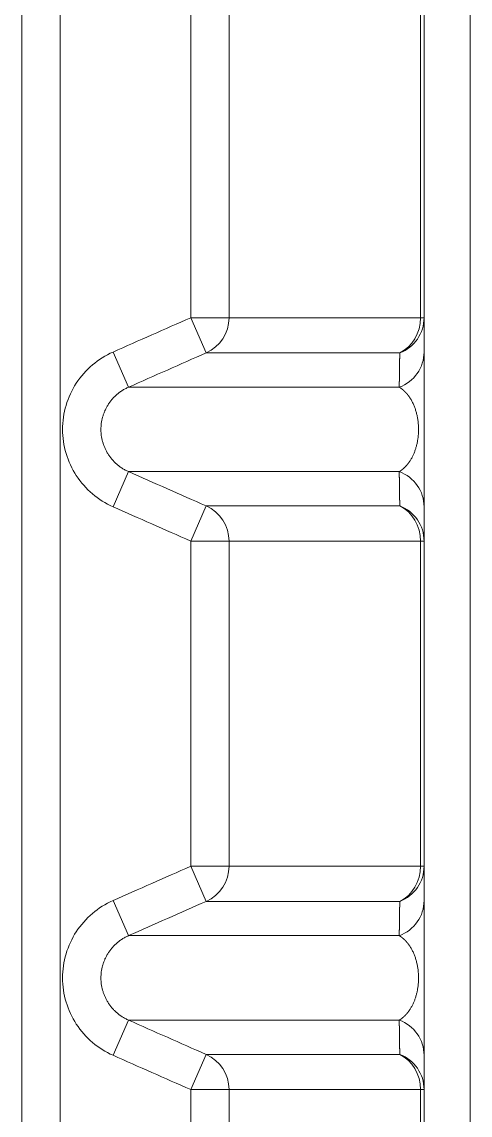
# Model space of a CAD drawing. Header units: millimetres. Extents: x 4664 to 8864, y -38 to 2932.
# Drawn here: x 7981.18 to 7996.42, y 1784.11 to 1821.28 of the extents above; entities that cross this region are included whole.
import ezdxf

# ---------------------------------------------------------------- set-up
doc = ezdxf.new("R2010")
doc.units = ezdxf.units.MM

msp = doc.modelspace()

# ---------------------------------------------------------------- linework, layer by layer
at = {"lineweight": 5}
for p, q in [((7981.176, 1870.016), (7981.176, 1707.535)), ((7982.482, 1707.535), (7982.482, 1870.016)), ((7994.855, 1714.873), (7994.855, 1862.677)), ((7996.423, 1862.708), (7996.423, 1714.842)), ((7986.918, 1822.276), (7986.918, 1811.22)), ((7988.222, 1811.22), (7988.222, 1822.276)), ((7994.735, 1822.276), (7994.735, 1811.22)), ((7986.918, 1811.22), (7994.855, 1811.22)), ((7986.918, 1811.22), (7987.445, 1810.026)), ((7984.276, 1810.055), (7984.803, 1808.86)), ((7987.445, 1810.026), (7994.029, 1810.026)), ((7994.012, 1808.86), (7984.803, 1808.86)), ((7984.276, 1804.793), (7984.803, 1805.987)), ((7994.012, 1805.987), (7984.803, 1805.987)), ((7986.918, 1803.627), (7987.445, 1804.822)), ((7994.029, 1804.822), (7987.445, 1804.822)), ((7986.918, 1803.627), (7986.918, 1792.572)), ((7986.918, 1803.627), (7994.855, 1803.627)), ((7988.222, 1792.572), (7988.222, 1803.627)), ((7994.735, 1803.627), (7994.735, 1792.572)), ((7986.918, 1792.572), (7994.855, 1792.572)), ((7986.918, 1792.572), (7987.445, 1791.377)), ((7984.276, 1791.406), (7984.803, 1790.212)), ((7987.445, 1791.377), (7994.029, 1791.377)), ((7994.012, 1790.212), (7984.803, 1790.212)), ((7984.276, 1786.144), (7984.803, 1787.339)), ((7994.012, 1787.339), (7984.803, 1787.339)), ((7986.918, 1784.979), (7987.445, 1786.173)), ((7994.029, 1786.173), (7987.445, 1786.173)), ((7986.918, 1784.979), (7986.918, 1773.923)), ((7986.918, 1784.979), (7994.855, 1784.979)), ((7988.222, 1773.923), (7988.222, 1784.979)), ((7994.735, 1784.979), (7994.735, 1773.923))]:
    msp.add_line(p, q, dxfattribs=at)
at = {"lineweight": 5, "extrusion": (0, 0, -1)}
for centre, major_axis, ratio, start_param, end_param in [((7986.918, 1811.22), (0, -1.306), 0.998861, 4.712389, 5.867354), ((7993.55, 1811.22), (0, -1.306), 0.907984, 4.712389, 5.867354), ((7993.55, 1811.22), (1.306, 0), 0.98331, 0, 1.19525), ((7993.55, 1810.055), (1.306, 0), 0.978111, 0, 1.208972), ((7993.55, 1804.793), (1.306, 0), 0.978111, 5.074213, 6.283185), ((7986.918, 1803.627), (0, -1.306), 0.998861, 3.557424, 4.712389), ((7993.55, 1803.627), (0, -1.306), 0.907984, 3.557424, 4.712389), ((7993.55, 1803.627), (1.306, 0), 0.98331, 5.087935, 6.283185), ((7986.918, 1792.572), (0, -1.306), 0.998861, 4.712389, 5.867354), ((7993.55, 1792.572), (0, -1.306), 0.907984, 4.712389, 5.867354), ((7993.55, 1792.572), (1.306, 0), 0.98331, 0, 1.19525), ((7993.55, 1791.406), (1.306, 0), 0.978111, 0, 1.208972), ((7993.55, 1786.144), (1.306, 0), 0.978111, 5.074213, 6.283185), ((7986.918, 1784.979), (0, -1.306), 0.998861, 3.557424, 4.712389), ((7993.55, 1784.979), (0, -1.306), 0.907984, 3.557424, 4.712389), ((7993.55, 1784.979), (1.306, 0), 0.98331, 5.087935, 6.283185)]:
    msp.add_ellipse(centre, major_axis=major_axis, ratio=ratio, start_param=start_param, end_param=end_param, dxfattribs=at)
at = {"lineweight": 5}
for points in [[(7986.918, 1811.22), (7986.037, 1810.832), (7985.157, 1810.443), (7984.276, 1810.055)], [(7984.803, 1808.86), (7985.684, 1809.249), (7986.564, 1809.637), (7987.445, 1810.026)], [(7987.445, 1804.822), (7986.564, 1805.21), (7985.684, 1805.599), (7984.803, 1805.987)], [(7984.276, 1804.793), (7985.157, 1804.404), (7986.037, 1804.016), (7986.918, 1803.627)], [(7986.918, 1792.572), (7986.037, 1792.183), (7985.157, 1791.795), (7984.276, 1791.406)], [(7984.803, 1790.212), (7985.684, 1790.6), (7986.564, 1790.989), (7987.445, 1791.377)], [(7987.445, 1786.173), (7986.564, 1786.562), (7985.684, 1786.95), (7984.803, 1787.339)], [(7984.276, 1786.144), (7985.157, 1785.756), (7986.037, 1785.367), (7986.918, 1784.979)]]:
    msp.add_open_spline(points, degree=3, dxfattribs=at)
for points, knots in [([(7984.276, 1810.055), (7983.765, 1809.829), (7983.33, 1809.459), (7982.723, 1808.529), (7982.56, 1807.974), (7982.56, 1806.872), (7982.726, 1806.315), (7983.179, 1805.621), (7983.364, 1805.411), (7983.787, 1805.052), (7984.021, 1804.905), (7984.276, 1804.793)], [0, 0, 0, 0, 0.25, 0.25, 0.5, 0.5, 0.75, 0.75, 0.875, 0.875, 1, 1, 1, 1]), ([(7994.029, 1810.026), (7994.028, 1810.021), (7994.028, 1810.013), (7994.028, 1810), (7994.028, 1809.988), (7994.028, 1809.975), (7994.028, 1809.962), (7994.027, 1809.949), (7994.027, 1809.937), (7994.027, 1809.924), (7994.027, 1809.911), (7994.027, 1809.898), (7994.026, 1809.885), (7994.026, 1809.872), (7994.026, 1809.859), (7994.026, 1809.846), (7994.026, 1809.833), (7994.025, 1809.82), (7994.025, 1809.807), (7994.025, 1809.794), (7994.025, 1809.781), (7994.025, 1809.768), (7994.025, 1809.755), (7994.024, 1809.742), (7994.024, 1809.729), (7994.024, 1809.715), (7994.024, 1809.702), (7994.024, 1809.689), (7994.023, 1809.675), (7994.023, 1809.662), (7994.023, 1809.649), (7994.023, 1809.635), (7994.023, 1809.622), (7994.022, 1809.609), (7994.022, 1809.595), (7994.022, 1809.582), (7994.022, 1809.568), (7994.022, 1809.555), (7994.021, 1809.541), (7994.021, 1809.528), (7994.021, 1809.514), (7994.021, 1809.5), (7994.021, 1809.487), (7994.02, 1809.473), (7994.02, 1809.459), (7994.02, 1809.445), (7994.02, 1809.432), (7994.02, 1809.418), (7994.019, 1809.404), (7994.019, 1809.39), (7994.019, 1809.376), (7994.019, 1809.363), (7994.019, 1809.349), (7994.018, 1809.335), (7994.018, 1809.321), (7994.018, 1809.307), (7994.018, 1809.293), (7994.018, 1809.279), (7994.017, 1809.265), (7994.017, 1809.251), (7994.017, 1809.236), (7994.017, 1809.222), (7994.017, 1809.208), (7994.016, 1809.194), (7994.016, 1809.18), (7994.016, 1809.165), (7994.016, 1809.151), (7994.016, 1809.137), (7994.015, 1809.123), (7994.015, 1809.108), (7994.015, 1809.094), (7994.015, 1809.079), (7994.015, 1809.065), (7994.014, 1809.051), (7994.014, 1809.036), (7994.014, 1809.022), (7994.014, 1809.007), (7994.014, 1808.992), (7994.013, 1808.978), (7994.013, 1808.963), (7994.013, 1808.949), (7994.013, 1808.934), (7994.013, 1808.919), (7994.012, 1808.905), (7994.012, 1808.89), (7994.012, 1808.875), (7994.012, 1808.865), (7994.012, 1808.86)], [0, 0, 0, 0, 0.011621, 0.023246, 0.034874, 0.046504, 0.058138, 0.069775, 0.081415, 0.093058, 0.104705, 0.116354, 0.128007, 0.139663, 0.151322, 0.162985, 0.174651, 0.186319, 0.197992, 0.209667, 0.221346, 0.233028, 0.244713, 0.256402, 0.268094, 0.279789, 0.291488, 0.30319, 0.314896, 0.326605, 0.338317, 0.350033, 0.361752, 0.373475, 0.385201, 0.39693, 0.408663, 0.4204, 0.43214, 0.443883, 0.45563, 0.467381, 0.479135, 0.490893, 0.502654, 0.514419, 0.526187, 0.537959, 0.549735, 0.561514, 0.573297, 0.585084, 0.596874, 0.608668, 0.620465, 0.632267, 0.644072, 0.65588, 0.667693, 0.679509, 0.691329, 0.703153, 0.71498, 0.726811, 0.738646, 0.750485, 0.762328, 0.774174, 0.786025, 0.797879, 0.809737, 0.821599, 0.833465, 0.845335, 0.857208, 0.869086, 0.880967, 0.892853, 0.904742, 0.916635, 0.928532, 0.940434, 0.952339, 0.964248, 0.976161, 0.988079, 1, 1, 1, 1]), ([(7984.803, 1805.987), (7984.765, 1806.004), (7984.728, 1806.022), (7984.655, 1806.061), (7984.62, 1806.082), (7984.551, 1806.127), (7984.518, 1806.15), (7984.454, 1806.198), (7984.392, 1806.249), (7984.306, 1806.331), (7984.228, 1806.419), (7984.157, 1806.51), (7984.094, 1806.605), (7984.039, 1806.704), (7983.991, 1806.804), (7983.951, 1806.907), (7983.93, 1806.976), (7983.901, 1807.079), (7983.887, 1807.149), (7983.874, 1807.252), (7983.87, 1807.287), (7983.867, 1807.338), (7983.866, 1807.364), (7983.865, 1807.389), (7983.865, 1807.406), (7983.865, 1807.415), (7983.865, 1807.491), (7983.869, 1807.56), (7983.887, 1807.698), (7983.901, 1807.768), (7983.93, 1807.871), (7983.951, 1807.94), (7983.991, 1808.043), (7984.038, 1808.143), (7984.094, 1808.242), (7984.157, 1808.337), (7984.227, 1808.429), (7984.306, 1808.516), (7984.392, 1808.598), (7984.453, 1808.649), (7984.518, 1808.698), (7984.551, 1808.721), (7984.62, 1808.765), (7984.655, 1808.786), (7984.728, 1808.825), (7984.765, 1808.843), (7984.803, 1808.86)], [0, 0, 0, 0, 0.03125, 0.03125, 0.0625, 0.0625, 0.09375, 0.09375, 0.125, 0.15625, 0.1875, 0.21875, 0.25, 0.28125, 0.3125, 0.34375, 0.375, 0.375, 0.4375, 0.4375, 0.46875, 0.46875, 0.484375, 0.492187, 0.492187, 0.5, 0.5, 0.5625, 0.5625, 0.625, 0.625, 0.65625, 0.6875, 0.71875, 0.75, 0.78125, 0.8125, 0.84375, 0.875, 0.90625, 0.90625, 0.9375, 0.9375, 0.96875, 0.96875, 1, 1, 1, 1]), ([(7994.012, 1808.86), (7994.013, 1808.86), (7994.016, 1808.858), (7994.019, 1808.856), (7994.023, 1808.853), (7994.027, 1808.851), (7994.03, 1808.849), (7994.034, 1808.846), (7994.038, 1808.844), (7994.041, 1808.841), (7994.045, 1808.839), (7994.049, 1808.837), (7994.052, 1808.834), (7994.056, 1808.832), (7994.059, 1808.829), (7994.063, 1808.827), (7994.067, 1808.824), (7994.07, 1808.821), (7994.074, 1808.819), (7994.077, 1808.816), (7994.081, 1808.814), (7994.084, 1808.811), (7994.088, 1808.808), (7994.091, 1808.806), (7994.095, 1808.803), (7994.098, 1808.801), (7994.102, 1808.798), (7994.105, 1808.795), (7994.109, 1808.792), (7994.112, 1808.79), (7994.116, 1808.787), (7994.119, 1808.784), (7994.122, 1808.781), (7994.126, 1808.779), (7994.129, 1808.776), (7994.133, 1808.773), (7994.136, 1808.77), (7994.139, 1808.767), (7994.143, 1808.764), (7994.146, 1808.761), (7994.149, 1808.759), (7994.153, 1808.756), (7994.156, 1808.753), (7994.159, 1808.75), (7994.163, 1808.747), (7994.166, 1808.744), (7994.169, 1808.741), (7994.172, 1808.738), (7994.176, 1808.735), (7994.179, 1808.732), (7994.182, 1808.729), (7994.185, 1808.726), (7994.189, 1808.723), (7994.192, 1808.72), (7994.195, 1808.717), (7994.198, 1808.713), (7994.201, 1808.71), (7994.204, 1808.707), (7994.208, 1808.704), (7994.211, 1808.701), (7994.214, 1808.698), (7994.217, 1808.695), (7994.22, 1808.691), (7994.223, 1808.688), (7994.226, 1808.685), (7994.229, 1808.682), (7994.232, 1808.679), (7994.235, 1808.675), (7994.238, 1808.672), (7994.241, 1808.669), (7994.244, 1808.665), (7994.247, 1808.662), (7994.25, 1808.659), (7994.253, 1808.656), (7994.256, 1808.652), (7994.259, 1808.649), (7994.262, 1808.646), (7994.265, 1808.642), (7994.268, 1808.639), (7994.271, 1808.635), (7994.274, 1808.632), (7994.277, 1808.629), (7994.28, 1808.625), (7994.283, 1808.622), (7994.285, 1808.618), (7994.288, 1808.615), (7994.291, 1808.611), (7994.294, 1808.608), (7994.297, 1808.604), (7994.3, 1808.601), (7994.302, 1808.597), (7994.305, 1808.594), (7994.308, 1808.59), (7994.311, 1808.587), (7994.313, 1808.583), (7994.316, 1808.58), (7994.319, 1808.576), (7994.322, 1808.572), (7994.324, 1808.569), (7994.327, 1808.565), (7994.33, 1808.562), (7994.332, 1808.558), (7994.335, 1808.554), (7994.338, 1808.551), (7994.34, 1808.547), (7994.343, 1808.543), (7994.346, 1808.54), (7994.348, 1808.536), (7994.351, 1808.532), (7994.353, 1808.529), (7994.356, 1808.525), (7994.358, 1808.521), (7994.361, 1808.518), (7994.364, 1808.514), (7994.366, 1808.51), (7994.369, 1808.506), (7994.371, 1808.503), (7994.374, 1808.499), (7994.376, 1808.495), (7994.378, 1808.491), (7994.39, 1808.473), (7994.411, 1808.439), (7994.44, 1808.388), (7994.467, 1808.335), (7994.493, 1808.28), (7994.517, 1808.224), (7994.539, 1808.167), (7994.559, 1808.109), (7994.578, 1808.05), (7994.595, 1807.99), (7994.61, 1807.929), (7994.624, 1807.867), (7994.636, 1807.805), (7994.646, 1807.742), (7994.654, 1807.678), (7994.66, 1807.615), (7994.665, 1807.551), (7994.668, 1807.487), (7994.669, 1807.425), (7994.668, 1807.365), (7994.666, 1807.308), (7994.662, 1807.251), (7994.657, 1807.193), (7994.65, 1807.136), (7994.642, 1807.08), (7994.632, 1807.023), (7994.621, 1806.968), (7994.609, 1806.912), (7994.595, 1806.857), (7994.58, 1806.803), (7994.563, 1806.75), (7994.545, 1806.698), (7994.526, 1806.646), (7994.505, 1806.595), (7994.483, 1806.546), (7994.459, 1806.497), (7994.435, 1806.45), (7994.408, 1806.404), (7994.389, 1806.372), (7994.377, 1806.354), (7994.372, 1806.347), (7994.368, 1806.34), (7994.363, 1806.333), (7994.359, 1806.326), (7994.354, 1806.32), (7994.349, 1806.313), (7994.345, 1806.306), (7994.34, 1806.3), (7994.335, 1806.293), (7994.33, 1806.287), (7994.325, 1806.28), (7994.321, 1806.274), (7994.316, 1806.267), (7994.311, 1806.261), (7994.306, 1806.254), (7994.301, 1806.248), (7994.296, 1806.242), (7994.291, 1806.236), (7994.285, 1806.229), (7994.28, 1806.223), (7994.275, 1806.217), (7994.27, 1806.211), (7994.265, 1806.205), (7994.259, 1806.199), (7994.254, 1806.193), (7994.248, 1806.187), (7994.243, 1806.181), (7994.238, 1806.175), (7994.232, 1806.169), (7994.227, 1806.163), (7994.221, 1806.157), (7994.215, 1806.151), (7994.21, 1806.146), (7994.204, 1806.14), (7994.198, 1806.134), (7994.193, 1806.129), (7994.187, 1806.123), (7994.181, 1806.118), (7994.175, 1806.112), (7994.169, 1806.107), (7994.164, 1806.102), (7994.158, 1806.096), (7994.152, 1806.091), (7994.146, 1806.086), (7994.14, 1806.081), (7994.134, 1806.075), (7994.127, 1806.07), (7994.121, 1806.065), (7994.115, 1806.06), (7994.109, 1806.055), (7994.103, 1806.05), (7994.096, 1806.046), (7994.09, 1806.041), (7994.084, 1806.036), (7994.077, 1806.031), (7994.071, 1806.027), (7994.065, 1806.022), (7994.058, 1806.018), (7994.052, 1806.013), (7994.045, 1806.009), (7994.038, 1806.004), (7994.032, 1806), (7994.025, 1805.996), (7994.019, 1805.991), (7994.014, 1805.989), (7994.012, 1805.987)], [0, 0, 0, 0, 0.002514, 0.005021, 0.00752, 0.010013, 0.012498, 0.014977, 0.017448, 0.019913, 0.02237, 0.02482, 0.027263, 0.029699, 0.032128, 0.03455, 0.036964, 0.039372, 0.041773, 0.044166, 0.046552, 0.048932, 0.051304, 0.053669, 0.056027, 0.058378, 0.060722, 0.063059, 0.065389, 0.067711, 0.070027, 0.072336, 0.074637, 0.076931, 0.079219, 0.081499, 0.083772, 0.086038, 0.088297, 0.090549, 0.092794, 0.095031, 0.097262, 0.099486, 0.101702, 0.103912, 0.106114, 0.108309, 0.110498, 0.112679, 0.114853, 0.11702, 0.11918, 0.121333, 0.123478, 0.125617, 0.127749, 0.129873, 0.131991, 0.134101, 0.136205, 0.138301, 0.14039, 0.142473, 0.144548, 0.146616, 0.148677, 0.150731, 0.152778, 0.154818, 0.15685, 0.158876, 0.160895, 0.162906, 0.164911, 0.166909, 0.168899, 0.170883, 0.172859, 0.174828, 0.176791, 0.178746, 0.180694, 0.182635, 0.18457, 0.186497, 0.188417, 0.19033, 0.192236, 0.194135, 0.196027, 0.197912, 0.19979, 0.201661, 0.203525, 0.205382, 0.207231, 0.209074, 0.21091, 0.212739, 0.214561, 0.216376, 0.218183, 0.219984, 0.221778, 0.223565, 0.225345, 0.227118, 0.228883, 0.230642, 0.232394, 0.234139, 0.235877, 0.237608, 0.239332, 0.241049, 0.242759, 0.244462, 0.246158, 0.247847, 0.249529, 0.270675, 0.290846, 0.310051, 0.328303, 0.345614, 0.362001, 0.377483, 0.392086, 0.405836, 0.41877, 0.430929, 0.442364, 0.453136, 0.463321, 0.473004, 0.48229, 0.491292, 0.50014, 0.50808, 0.516138, 0.524408, 0.532974, 0.541916, 0.5513, 0.561186, 0.571624, 0.582656, 0.594318, 0.60664, 0.619647, 0.633362, 0.647801, 0.66298, 0.678912, 0.695608, 0.713077, 0.731328, 0.750365, 0.753403, 0.756464, 0.759548, 0.762654, 0.765783, 0.768934, 0.772108, 0.775306, 0.778525, 0.781768, 0.785034, 0.788322, 0.791633, 0.794967, 0.798324, 0.801703, 0.805106, 0.808531, 0.81198, 0.815451, 0.818945, 0.822462, 0.826003, 0.829566, 0.833151, 0.83676, 0.840392, 0.844047, 0.847725, 0.851426, 0.85515, 0.858897, 0.862666, 0.866459, 0.870275, 0.874114, 0.877976, 0.881861, 0.885769, 0.8897, 0.893654, 0.897631, 0.901631, 0.905654, 0.909701, 0.91377, 0.917862, 0.921978, 0.926116, 0.930278, 0.934462, 0.93867, 0.942901, 0.947155, 0.951432, 0.955732, 0.960055, 0.964401, 0.96877, 0.973162, 0.977577, 0.982016, 0.986477, 0.990962, 0.995469, 1, 1, 1, 1]), ([(7994.012, 1805.987), (7994.012, 1805.982), (7994.012, 1805.972), (7994.012, 1805.958), (7994.012, 1805.943), (7994.013, 1805.928), (7994.013, 1805.914), (7994.013, 1805.899), (7994.013, 1805.884), (7994.013, 1805.87), (7994.014, 1805.855), (7994.014, 1805.841), (7994.014, 1805.826), (7994.014, 1805.812), (7994.014, 1805.797), (7994.015, 1805.783), (7994.015, 1805.768), (7994.015, 1805.754), (7994.015, 1805.739), (7994.015, 1805.725), (7994.016, 1805.711), (7994.016, 1805.696), (7994.016, 1805.682), (7994.016, 1805.668), (7994.016, 1805.654), (7994.017, 1805.64), (7994.017, 1805.625), (7994.017, 1805.611), (7994.017, 1805.597), (7994.017, 1805.583), (7994.018, 1805.569), (7994.018, 1805.555), (7994.018, 1805.541), (7994.018, 1805.527), (7994.018, 1805.513), (7994.019, 1805.499), (7994.019, 1805.485), (7994.019, 1805.471), (7994.019, 1805.457), (7994.019, 1805.443), (7994.02, 1805.43), (7994.02, 1805.416), (7994.02, 1805.402), (7994.02, 1805.388), (7994.02, 1805.375), (7994.021, 1805.361), (7994.021, 1805.347), (7994.021, 1805.334), (7994.021, 1805.32), (7994.021, 1805.307), (7994.022, 1805.293), (7994.022, 1805.279), (7994.022, 1805.266), (7994.022, 1805.252), (7994.022, 1805.239), (7994.023, 1805.226), (7994.023, 1805.212), (7994.023, 1805.199), (7994.023, 1805.185), (7994.023, 1805.172), (7994.024, 1805.159), (7994.024, 1805.146), (7994.024, 1805.132), (7994.024, 1805.119), (7994.024, 1805.106), (7994.025, 1805.093), (7994.025, 1805.08), (7994.025, 1805.066), (7994.025, 1805.053), (7994.025, 1805.04), (7994.025, 1805.027), (7994.026, 1805.014), (7994.026, 1805.001), (7994.026, 1804.988), (7994.026, 1804.975), (7994.026, 1804.962), (7994.027, 1804.95), (7994.027, 1804.937), (7994.027, 1804.924), (7994.027, 1804.911), (7994.027, 1804.898), (7994.028, 1804.885), (7994.028, 1804.873), (7994.028, 1804.86), (7994.028, 1804.847), (7994.028, 1804.835), (7994.028, 1804.826), (7994.029, 1804.822)], [0, 0, 0, 0, 0.011921, 0.023839, 0.035752, 0.047661, 0.059566, 0.071468, 0.083365, 0.095258, 0.107147, 0.119033, 0.130914, 0.142792, 0.154665, 0.166535, 0.178401, 0.190263, 0.202121, 0.213975, 0.225826, 0.237672, 0.249515, 0.261354, 0.273189, 0.28502, 0.296847, 0.308671, 0.320491, 0.332307, 0.34412, 0.355928, 0.367733, 0.379535, 0.391332, 0.403126, 0.414916, 0.426703, 0.438486, 0.450265, 0.462041, 0.473813, 0.485581, 0.497346, 0.509107, 0.520865, 0.532619, 0.54437, 0.556117, 0.56786, 0.5796, 0.591337, 0.60307, 0.614799, 0.626525, 0.638248, 0.649967, 0.661683, 0.673395, 0.685104, 0.69681, 0.708512, 0.720211, 0.731906, 0.743598, 0.755287, 0.766972, 0.778654, 0.790333, 0.802008, 0.813681, 0.825349, 0.837015, 0.848678, 0.860337, 0.871993, 0.883646, 0.895295, 0.906942, 0.918585, 0.930225, 0.941862, 0.953496, 0.965126, 0.976754, 0.988379, 1, 1, 1, 1]), ([(7984.276, 1791.406), (7983.765, 1791.181), (7983.33, 1790.81), (7982.723, 1789.88), (7982.56, 1789.326), (7982.56, 1788.223), (7982.726, 1787.666), (7983.179, 1786.972), (7983.364, 1786.762), (7983.787, 1786.403), (7984.021, 1786.257), (7984.276, 1786.144)], [0, 0, 0, 0, 0.25, 0.25, 0.5, 0.5, 0.75, 0.75, 0.875, 0.875, 1, 1, 1, 1]), ([(7994.029, 1791.377), (7994.028, 1791.373), (7994.028, 1791.364), (7994.028, 1791.352), (7994.028, 1791.339), (7994.028, 1791.326), (7994.028, 1791.313), (7994.027, 1791.301), (7994.027, 1791.288), (7994.027, 1791.275), (7994.027, 1791.262), (7994.027, 1791.249), (7994.026, 1791.237), (7994.026, 1791.224), (7994.026, 1791.211), (7994.026, 1791.198), (7994.026, 1791.185), (7994.025, 1791.172), (7994.025, 1791.159), (7994.025, 1791.146), (7994.025, 1791.133), (7994.025, 1791.119), (7994.025, 1791.106), (7994.024, 1791.093), (7994.024, 1791.08), (7994.024, 1791.067), (7994.024, 1791.053), (7994.024, 1791.04), (7994.023, 1791.027), (7994.023, 1791.014), (7994.023, 1791), (7994.023, 1790.987), (7994.023, 1790.973), (7994.022, 1790.96), (7994.022, 1790.947), (7994.022, 1790.933), (7994.022, 1790.92), (7994.022, 1790.906), (7994.021, 1790.892), (7994.021, 1790.879), (7994.021, 1790.865), (7994.021, 1790.852), (7994.021, 1790.838), (7994.02, 1790.824), (7994.02, 1790.811), (7994.02, 1790.797), (7994.02, 1790.783), (7994.02, 1790.769), (7994.019, 1790.756), (7994.019, 1790.742), (7994.019, 1790.728), (7994.019, 1790.714), (7994.019, 1790.7), (7994.018, 1790.686), (7994.018, 1790.672), (7994.018, 1790.658), (7994.018, 1790.644), (7994.018, 1790.63), (7994.017, 1790.616), (7994.017, 1790.602), (7994.017, 1790.588), (7994.017, 1790.574), (7994.017, 1790.559), (7994.016, 1790.545), (7994.016, 1790.531), (7994.016, 1790.517), (7994.016, 1790.503), (7994.016, 1790.488), (7994.015, 1790.474), (7994.015, 1790.46), (7994.015, 1790.445), (7994.015, 1790.431), (7994.015, 1790.416), (7994.014, 1790.402), (7994.014, 1790.387), (7994.014, 1790.373), (7994.014, 1790.358), (7994.014, 1790.344), (7994.013, 1790.329), (7994.013, 1790.315), (7994.013, 1790.3), (7994.013, 1790.285), (7994.013, 1790.271), (7994.012, 1790.256), (7994.012, 1790.241), (7994.012, 1790.226), (7994.012, 1790.217), (7994.012, 1790.212)], [0, 0, 0, 0, 0.011621, 0.023246, 0.034874, 0.046504, 0.058138, 0.069775, 0.081415, 0.093058, 0.104705, 0.116354, 0.128007, 0.139663, 0.151322, 0.162985, 0.174651, 0.186319, 0.197992, 0.209667, 0.221346, 0.233028, 0.244713, 0.256402, 0.268094, 0.279789, 0.291488, 0.30319, 0.314896, 0.326605, 0.338317, 0.350033, 0.361752, 0.373475, 0.385201, 0.39693, 0.408663, 0.4204, 0.43214, 0.443883, 0.45563, 0.467381, 0.479135, 0.490893, 0.502654, 0.514419, 0.526187, 0.537959, 0.549735, 0.561514, 0.573297, 0.585084, 0.596874, 0.608668, 0.620465, 0.632267, 0.644072, 0.65588, 0.667693, 0.679509, 0.691329, 0.703153, 0.71498, 0.726811, 0.738646, 0.750485, 0.762328, 0.774174, 0.786025, 0.797879, 0.809737, 0.821599, 0.833465, 0.845335, 0.857208, 0.869086, 0.880967, 0.892853, 0.904742, 0.916635, 0.928532, 0.940434, 0.952339, 0.964248, 0.976161, 0.988079, 1, 1, 1, 1]), ([(7984.803, 1787.339), (7984.765, 1787.355), (7984.728, 1787.374), (7984.655, 1787.413), (7984.62, 1787.434), (7984.551, 1787.478), (7984.518, 1787.501), (7984.454, 1787.55), (7984.392, 1787.601), (7984.306, 1787.683), (7984.228, 1787.77), (7984.157, 1787.862), (7984.094, 1787.957), (7984.039, 1788.055), (7983.991, 1788.156), (7983.951, 1788.258), (7983.93, 1788.327), (7983.901, 1788.431), (7983.887, 1788.5), (7983.874, 1788.604), (7983.87, 1788.638), (7983.867, 1788.69), (7983.866, 1788.715), (7983.865, 1788.741), (7983.865, 1788.758), (7983.865, 1788.766), (7983.865, 1788.843), (7983.869, 1788.911), (7983.887, 1789.05), (7983.901, 1789.119), (7983.93, 1789.223), (7983.951, 1789.292), (7983.991, 1789.394), (7984.038, 1789.495), (7984.094, 1789.593), (7984.157, 1789.688), (7984.227, 1789.78), (7984.306, 1789.867), (7984.392, 1789.949), (7984.453, 1790), (7984.518, 1790.049), (7984.551, 1790.072), (7984.62, 1790.117), (7984.655, 1790.137), (7984.728, 1790.177), (7984.765, 1790.195), (7984.803, 1790.212)], [0, 0, 0, 0, 0.03125, 0.03125, 0.0625, 0.0625, 0.09375, 0.09375, 0.125, 0.15625, 0.1875, 0.21875, 0.25, 0.28125, 0.3125, 0.34375, 0.375, 0.375, 0.4375, 0.4375, 0.46875, 0.46875, 0.484375, 0.492188, 0.492188, 0.5, 0.5, 0.5625, 0.5625, 0.625, 0.625, 0.65625, 0.6875, 0.71875, 0.75, 0.78125, 0.8125, 0.84375, 0.875, 0.90625, 0.90625, 0.9375, 0.9375, 0.96875, 0.96875, 1, 1, 1, 1]), ([(7994.012, 1790.212), (7994.013, 1790.211), (7994.016, 1790.209), (7994.019, 1790.207), (7994.023, 1790.205), (7994.027, 1790.202), (7994.03, 1790.2), (7994.034, 1790.198), (7994.038, 1790.195), (7994.041, 1790.193), (7994.045, 1790.19), (7994.049, 1790.188), (7994.052, 1790.185), (7994.056, 1790.183), (7994.059, 1790.18), (7994.063, 1790.178), (7994.067, 1790.175), (7994.07, 1790.173), (7994.074, 1790.17), (7994.077, 1790.168), (7994.081, 1790.165), (7994.084, 1790.162), (7994.088, 1790.16), (7994.091, 1790.157), (7994.095, 1790.155), (7994.098, 1790.152), (7994.102, 1790.149), (7994.105, 1790.146), (7994.109, 1790.144), (7994.112, 1790.141), (7994.116, 1790.138), (7994.119, 1790.136), (7994.122, 1790.133), (7994.126, 1790.13), (7994.129, 1790.127), (7994.133, 1790.124), (7994.136, 1790.121), (7994.139, 1790.119), (7994.143, 1790.116), (7994.146, 1790.113), (7994.149, 1790.11), (7994.153, 1790.107), (7994.156, 1790.104), (7994.159, 1790.101), (7994.163, 1790.098), (7994.166, 1790.095), (7994.169, 1790.092), (7994.172, 1790.089), (7994.176, 1790.086), (7994.179, 1790.083), (7994.182, 1790.08), (7994.185, 1790.077), (7994.189, 1790.074), (7994.192, 1790.071), (7994.195, 1790.068), (7994.198, 1790.065), (7994.201, 1790.062), (7994.204, 1790.059), (7994.208, 1790.055), (7994.211, 1790.052), (7994.214, 1790.049), (7994.217, 1790.046), (7994.22, 1790.043), (7994.223, 1790.04), (7994.226, 1790.036), (7994.229, 1790.033), (7994.232, 1790.03), (7994.235, 1790.027), (7994.238, 1790.023), (7994.241, 1790.02), (7994.244, 1790.017), (7994.247, 1790.014), (7994.25, 1790.01), (7994.253, 1790.007), (7994.256, 1790.004), (7994.259, 1790), (7994.262, 1789.997), (7994.265, 1789.994), (7994.268, 1789.99), (7994.271, 1789.987), (7994.274, 1789.983), (7994.277, 1789.98), (7994.28, 1789.977), (7994.283, 1789.973), (7994.285, 1789.97), (7994.288, 1789.966), (7994.291, 1789.963), (7994.294, 1789.959), (7994.297, 1789.956), (7994.3, 1789.952), (7994.302, 1789.949), (7994.305, 1789.945), (7994.308, 1789.942), (7994.311, 1789.938), (7994.313, 1789.935), (7994.316, 1789.931), (7994.319, 1789.927), (7994.322, 1789.924), (7994.324, 1789.92), (7994.327, 1789.917), (7994.33, 1789.913), (7994.332, 1789.909), (7994.335, 1789.906), (7994.338, 1789.902), (7994.34, 1789.898), (7994.343, 1789.895), (7994.346, 1789.891), (7994.348, 1789.887), (7994.351, 1789.884), (7994.353, 1789.88), (7994.356, 1789.876), (7994.358, 1789.873), (7994.361, 1789.869), (7994.364, 1789.865), (7994.366, 1789.861), (7994.369, 1789.858), (7994.371, 1789.854), (7994.374, 1789.85), (7994.376, 1789.846), (7994.378, 1789.843), (7994.39, 1789.824), (7994.411, 1789.791), (7994.44, 1789.739), (7994.467, 1789.686), (7994.493, 1789.632), (7994.517, 1789.576), (7994.539, 1789.519), (7994.559, 1789.461), (7994.578, 1789.401), (7994.595, 1789.341), (7994.61, 1789.28), (7994.624, 1789.218), (7994.636, 1789.156), (7994.646, 1789.093), (7994.654, 1789.03), (7994.66, 1788.966), (7994.665, 1788.902), (7994.668, 1788.838), (7994.669, 1788.776), (7994.668, 1788.717), (7994.666, 1788.659), (7994.662, 1788.602), (7994.657, 1788.545), (7994.65, 1788.488), (7994.642, 1788.431), (7994.632, 1788.375), (7994.621, 1788.319), (7994.609, 1788.264), (7994.595, 1788.209), (7994.58, 1788.155), (7994.563, 1788.101), (7994.545, 1788.049), (7994.526, 1787.997), (7994.505, 1787.947), (7994.483, 1787.897), (7994.459, 1787.849), (7994.435, 1787.801), (7994.408, 1787.755), (7994.389, 1787.724), (7994.377, 1787.705), (7994.372, 1787.698), (7994.368, 1787.691), (7994.363, 1787.685), (7994.359, 1787.678), (7994.354, 1787.671), (7994.349, 1787.664), (7994.345, 1787.658), (7994.34, 1787.651), (7994.335, 1787.645), (7994.33, 1787.638), (7994.325, 1787.632), (7994.321, 1787.625), (7994.316, 1787.619), (7994.311, 1787.612), (7994.306, 1787.606), (7994.301, 1787.6), (7994.296, 1787.593), (7994.291, 1787.587), (7994.285, 1787.581), (7994.28, 1787.574), (7994.275, 1787.568), (7994.27, 1787.562), (7994.265, 1787.556), (7994.259, 1787.55), (7994.254, 1787.544), (7994.248, 1787.538), (7994.243, 1787.532), (7994.238, 1787.526), (7994.232, 1787.52), (7994.227, 1787.514), (7994.221, 1787.509), (7994.215, 1787.503), (7994.21, 1787.497), (7994.204, 1787.491), (7994.198, 1787.486), (7994.193, 1787.48), (7994.187, 1787.475), (7994.181, 1787.469), (7994.175, 1787.464), (7994.169, 1787.458), (7994.164, 1787.453), (7994.158, 1787.448), (7994.152, 1787.442), (7994.146, 1787.437), (7994.14, 1787.432), (7994.134, 1787.427), (7994.127, 1787.422), (7994.121, 1787.417), (7994.115, 1787.412), (7994.109, 1787.407), (7994.103, 1787.402), (7994.096, 1787.397), (7994.09, 1787.392), (7994.084, 1787.387), (7994.077, 1787.383), (7994.071, 1787.378), (7994.065, 1787.374), (7994.058, 1787.369), (7994.052, 1787.364), (7994.045, 1787.36), (7994.038, 1787.356), (7994.032, 1787.351), (7994.025, 1787.347), (7994.019, 1787.343), (7994.014, 1787.34), (7994.012, 1787.339)], [0, 0, 0, 0, 0.002514, 0.005021, 0.00752, 0.010013, 0.012498, 0.014977, 0.017448, 0.019913, 0.02237, 0.02482, 0.027263, 0.029699, 0.032128, 0.03455, 0.036964, 0.039372, 0.041773, 0.044166, 0.046552, 0.048932, 0.051304, 0.053669, 0.056027, 0.058378, 0.060722, 0.063059, 0.065389, 0.067711, 0.070027, 0.072336, 0.074637, 0.076931, 0.079219, 0.081499, 0.083772, 0.086038, 0.088297, 0.090549, 0.092794, 0.095031, 0.097262, 0.099486, 0.101702, 0.103912, 0.106114, 0.108309, 0.110498, 0.112679, 0.114853, 0.11702, 0.11918, 0.121333, 0.123478, 0.125617, 0.127749, 0.129873, 0.131991, 0.134101, 0.136205, 0.138301, 0.14039, 0.142473, 0.144548, 0.146616, 0.148677, 0.150731, 0.152778, 0.154818, 0.15685, 0.158876, 0.160895, 0.162906, 0.164911, 0.166909, 0.168899, 0.170883, 0.172859, 0.174828, 0.176791, 0.178746, 0.180694, 0.182635, 0.18457, 0.186497, 0.188417, 0.19033, 0.192236, 0.194135, 0.196027, 0.197912, 0.19979, 0.201661, 0.203525, 0.205382, 0.207231, 0.209074, 0.21091, 0.212739, 0.214561, 0.216376, 0.218183, 0.219984, 0.221778, 0.223565, 0.225345, 0.227118, 0.228883, 0.230642, 0.232394, 0.234139, 0.235877, 0.237608, 0.239332, 0.241049, 0.242759, 0.244462, 0.246158, 0.247847, 0.249529, 0.270675, 0.290846, 0.310051, 0.328303, 0.345614, 0.362001, 0.377483, 0.392086, 0.405836, 0.41877, 0.430929, 0.442364, 0.453136, 0.463321, 0.473004, 0.48229, 0.491292, 0.50014, 0.50808, 0.516138, 0.524408, 0.532974, 0.541916, 0.5513, 0.561186, 0.571624, 0.582656, 0.594318, 0.60664, 0.619647, 0.633362, 0.647801, 0.66298, 0.678912, 0.695608, 0.713077, 0.731328, 0.750365, 0.753403, 0.756464, 0.759548, 0.762654, 0.765783, 0.768934, 0.772108, 0.775306, 0.778525, 0.781768, 0.785034, 0.788322, 0.791633, 0.794967, 0.798324, 0.801703, 0.805106, 0.808531, 0.81198, 0.815451, 0.818945, 0.822462, 0.826003, 0.829566, 0.833151, 0.83676, 0.840392, 0.844047, 0.847725, 0.851426, 0.85515, 0.858897, 0.862666, 0.866459, 0.870275, 0.874114, 0.877976, 0.881861, 0.885769, 0.8897, 0.893654, 0.897631, 0.901631, 0.905654, 0.909701, 0.91377, 0.917862, 0.921978, 0.926116, 0.930278, 0.934462, 0.93867, 0.942901, 0.947155, 0.951432, 0.955732, 0.960055, 0.964401, 0.96877, 0.973162, 0.977577, 0.982016, 0.986477, 0.990962, 0.995469, 1, 1, 1, 1]), ([(7994.012, 1787.339), (7994.012, 1787.334), (7994.012, 1787.324), (7994.012, 1787.309), (7994.012, 1787.294), (7994.013, 1787.28), (7994.013, 1787.265), (7994.013, 1787.25), (7994.013, 1787.236), (7994.013, 1787.221), (7994.014, 1787.207), (7994.014, 1787.192), (7994.014, 1787.177), (7994.014, 1787.163), (7994.014, 1787.148), (7994.015, 1787.134), (7994.015, 1787.12), (7994.015, 1787.105), (7994.015, 1787.091), (7994.015, 1787.076), (7994.016, 1787.062), (7994.016, 1787.048), (7994.016, 1787.034), (7994.016, 1787.019), (7994.016, 1787.005), (7994.017, 1786.991), (7994.017, 1786.977), (7994.017, 1786.963), (7994.017, 1786.948), (7994.017, 1786.934), (7994.018, 1786.92), (7994.018, 1786.906), (7994.018, 1786.892), (7994.018, 1786.878), (7994.018, 1786.864), (7994.019, 1786.85), (7994.019, 1786.836), (7994.019, 1786.823), (7994.019, 1786.809), (7994.019, 1786.795), (7994.02, 1786.781), (7994.02, 1786.767), (7994.02, 1786.753), (7994.02, 1786.74), (7994.02, 1786.726), (7994.021, 1786.712), (7994.021, 1786.699), (7994.021, 1786.685), (7994.021, 1786.671), (7994.021, 1786.658), (7994.022, 1786.644), (7994.022, 1786.631), (7994.022, 1786.617), (7994.022, 1786.604), (7994.022, 1786.59), (7994.023, 1786.577), (7994.023, 1786.564), (7994.023, 1786.55), (7994.023, 1786.537), (7994.023, 1786.523), (7994.024, 1786.51), (7994.024, 1786.497), (7994.024, 1786.484), (7994.024, 1786.47), (7994.024, 1786.457), (7994.025, 1786.444), (7994.025, 1786.431), (7994.025, 1786.418), (7994.025, 1786.405), (7994.025, 1786.392), (7994.025, 1786.379), (7994.026, 1786.366), (7994.026, 1786.353), (7994.026, 1786.34), (7994.026, 1786.327), (7994.026, 1786.314), (7994.027, 1786.301), (7994.027, 1786.288), (7994.027, 1786.275), (7994.027, 1786.262), (7994.027, 1786.25), (7994.028, 1786.237), (7994.028, 1786.224), (7994.028, 1786.211), (7994.028, 1786.199), (7994.028, 1786.186), (7994.028, 1786.178), (7994.029, 1786.173)], [0, 0, 0, 0, 0.011921, 0.023839, 0.035752, 0.047661, 0.059566, 0.071468, 0.083365, 0.095258, 0.107147, 0.119033, 0.130914, 0.142792, 0.154665, 0.166535, 0.178401, 0.190263, 0.202121, 0.213975, 0.225826, 0.237672, 0.249515, 0.261354, 0.273189, 0.28502, 0.296847, 0.308671, 0.320491, 0.332307, 0.34412, 0.355928, 0.367733, 0.379535, 0.391332, 0.403126, 0.414916, 0.426703, 0.438486, 0.450265, 0.462041, 0.473813, 0.485581, 0.497346, 0.509107, 0.520865, 0.532619, 0.54437, 0.556117, 0.56786, 0.5796, 0.591337, 0.60307, 0.614799, 0.626525, 0.638248, 0.649967, 0.661683, 0.673395, 0.685104, 0.69681, 0.708512, 0.720211, 0.731906, 0.743598, 0.755287, 0.766972, 0.778654, 0.790333, 0.802008, 0.813681, 0.825349, 0.837015, 0.848678, 0.860337, 0.871993, 0.883646, 0.895295, 0.906942, 0.918585, 0.930225, 0.941862, 0.953496, 0.965126, 0.976754, 0.988379, 1, 1, 1, 1])]:
    msp.add_open_spline(points, degree=3, knots=knots, dxfattribs=at)

doc.saveas('drawing.dxf')
